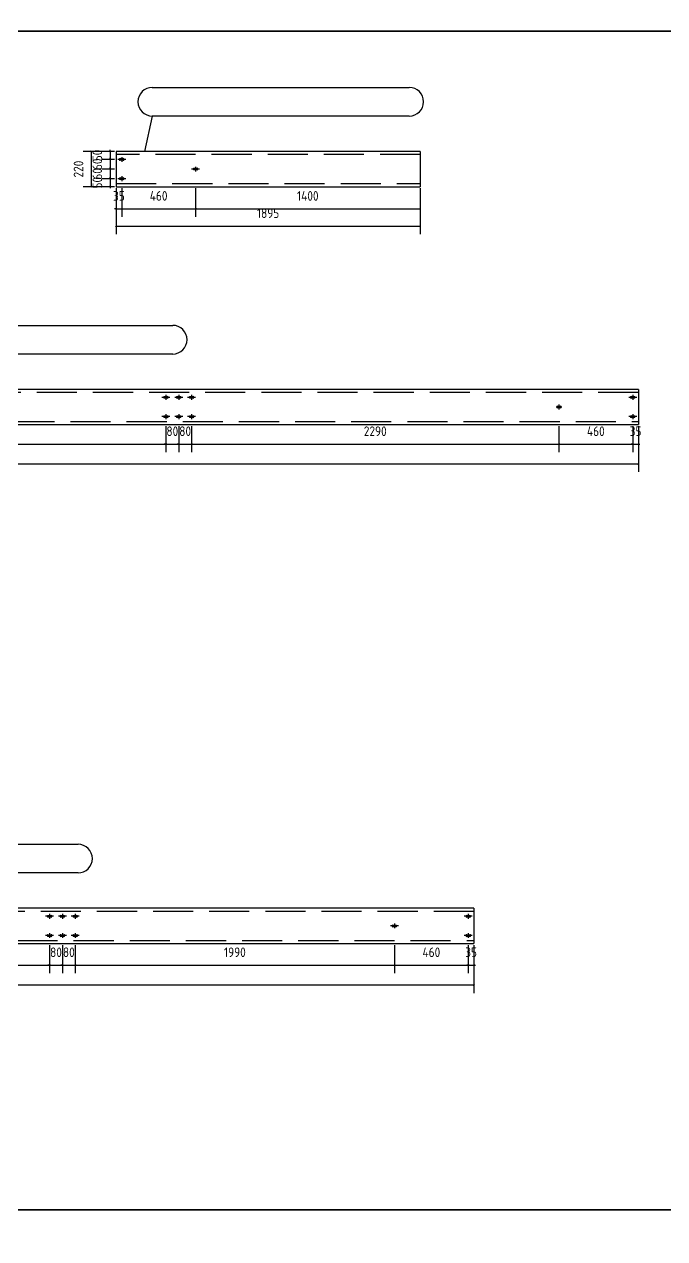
# Model space of a CAD drawing. Extents: x 533809 to 747315, y -17138 to 180511.
# Drawn here: x 645260 to 649252, y 62481 to 70055 of the extents above; entities that cross this region are included whole.
import ezdxf

# ---------------------------------------------------------------- set-up
doc = ezdxf.new("R2010")
doc.units = 0
doc.header["$LTSCALE"] = 1000
doc.header["$MEASUREMENT"] = 0
doc.linetypes.add('DASH', pattern=[0.35, 0.25, -0.1])
doc.layers.add('AXIS', color=3, linetype='Continuous')
doc.styles.get("Standard").update_dxf_attribs({"font": 'gbenor.shx', "bigfont": 'gbcbig.shx'})
doc.dimstyles.get("Standard").update_dxf_attribs({"dimscale": 100, "dimtxt": 3.5, "dimasz": 1, "dimexe": 2.5, "dimexo": 3, "dimgap": 1.5, "dimtad": 1, "dimdec": 0, "dimzin": 0, "dimdsep": 46, "dimtxsty": 'Standard', "dimblk": 'ARCHTICK', "dimcen": 0.09, "dimadec": 0, "dimazin": 0, "dimtfac": 1, "dimtdec": 0, "dimtix": 1, "dimtmove": 2, "dimatfit": 3, "dimfxl": 1, "dimtolj": 1, "dimtzin": 0, "dimarcsym": 0})

# ---------------------------------------------------------------- blocks, each defined once
blk = doc.blocks.new('_ArchTick')
at = {"color": 0, "linetype": 'ByBlock', "const_width": 0.4}
blk.add_lwpolyline([(-0.5, -0.5), (0.5, 0.5)], dxfattribs=at)
blk = doc.blocks.new('*D1661')
at = {"layer": 'AXIS', "color": 3, "lineweight": -2}
for p, q in [((645821.9, 69261.6), (645745, 69261.6)), ((645795, 69261.6), (645795, 69271.6)), ((645795, 69261.6), (645795, 69211.6)), ((645821.9, 69211.6), (645745, 69211.6)), ((645795, 69211.6), (645795, 69201.6))]:
    blk.add_line(p, q, dxfattribs=at)
at = {"layer": 'Defpoints', "color": 0}
for p in [(645831.9, 69261.6), (645795, 69211.6), (645831.9, 69211.6)]:
    blk.add_point(p, dxfattribs=at)
at = {"layer": 'AXIS', "color": 3, "lineweight": -2, "xscale": 10, "yscale": 10, "zscale": 10}
for p, rotation in [((645795, 69261.6), 270), ((645795, 69211.6), 90)]:
    blk.add_blockref('_ArchTick', p, dxfattribs=dict(at, rotation=rotation))
at = {"layer": 'AXIS', "color": 0, "insert": (645715, 69236.6), "char_height": 60, "attachment_point": 5, "rotation": 90}
blk.add_mtext('\\A1;50', dxfattribs=at)
blk = doc.blocks.new('*D1658')
at = {"layer": 'AXIS', "color": 3, "lineweight": -2}
for p, q in [((645821.9, 69151.6), (645745, 69151.6)), ((645795, 69151.6), (645795, 69161.6)), ((645795, 69151.6), (645795, 69091.6)), ((645821.9, 69091.6), (645745, 69091.6)), ((645795, 69091.6), (645795, 69081.6))]:
    blk.add_line(p, q, dxfattribs=at)
at = {"layer": 'Defpoints', "color": 0}
for p in [(645831.9, 69151.6), (645795, 69091.6), (645831.9, 69091.6)]:
    blk.add_point(p, dxfattribs=at)
at = {"layer": 'AXIS', "color": 3, "lineweight": -2, "xscale": 10, "yscale": 10, "zscale": 10}
for p, rotation in [((645795, 69151.6), 270), ((645795, 69091.6), 90)]:
    blk.add_blockref('_ArchTick', p, dxfattribs=dict(at, rotation=rotation))
at = {"layer": 'AXIS', "color": 0, "insert": (645715, 69121.6), "char_height": 60, "attachment_point": 5, "rotation": 90}
blk.add_mtext('\\A1;60', dxfattribs=at)
blk = doc.blocks.new('*D1662')
at = {"layer": 'AXIS', "color": 3, "lineweight": -2}
for p, q in [((645821.9, 69091.6), (645745, 69091.6)), ((645795, 69091.6), (645795, 69101.6)), ((645795, 69091.6), (645795, 69041.6)), ((645821.9, 69041.6), (645745, 69041.6)), ((645795, 69041.6), (645795, 69031.6))]:
    blk.add_line(p, q, dxfattribs=at)
at = {"layer": 'Defpoints', "color": 0}
for p in [(645831.9, 69091.6), (645795, 69041.6), (645831.9, 69041.6)]:
    blk.add_point(p, dxfattribs=at)
at = {"layer": 'AXIS', "color": 3, "lineweight": -2, "xscale": 10, "yscale": 10, "zscale": 10}
for p, rotation in [((645795, 69091.6), 270), ((645795, 69041.6), 90)]:
    blk.add_blockref('_ArchTick', p, dxfattribs=dict(at, rotation=rotation))
at = {"layer": 'AXIS', "color": 0, "insert": (645715, 69066.6), "char_height": 60, "attachment_point": 5, "rotation": 90}
blk.add_mtext('\\A1;50', dxfattribs=at)
blk = doc.blocks.new('*D1659')
at = {"layer": 'AXIS', "color": 3, "lineweight": -2}
for p, q in [((645831.9, 69031.6), (645831.9, 68854.4)), ((645866.9, 69031.6), (645866.9, 68854.4)), ((645831.9, 68904.4), (645821.9, 68904.4)), ((645831.9, 68904.4), (645866.9, 68904.4)), ((645866.9, 68904.4), (645876.9, 68904.4))]:
    blk.add_line(p, q, dxfattribs=at)
at = {"layer": 'Defpoints', "color": 0}
for p in [(645831.9, 69041.6), (645866.9, 69041.6), (645866.9, 68904.4)]:
    blk.add_point(p, dxfattribs=at)
at = {"layer": 'AXIS', "color": 3, "lineweight": -2, "xscale": 10, "yscale": 10, "zscale": 10}
blk.add_blockref('_ArchTick', (645831.9, 68904.4), dxfattribs=at)
at = {"layer": 'AXIS', "color": 3, "lineweight": -2, "xscale": 10, "yscale": 10, "zscale": 10, "rotation": 180}
blk.add_blockref('_ArchTick', (645866.9, 68904.4), dxfattribs=at)
at = {"layer": 'AXIS', "color": 0, "insert": (645849.4, 68984.4), "char_height": 60, "attachment_point": 5}
blk.add_mtext('\\A1;35', dxfattribs=at)
blk = doc.blocks.new('*D1660')
at = {"layer": 'AXIS', "color": 3, "lineweight": -2}
for p, q in [((645866.9, 69031.6), (645866.9, 68854.4)), ((646326.9, 69031.6), (646326.9, 68854.4)), ((645866.9, 68904.4), (646326.9, 68904.4))]:
    blk.add_line(p, q, dxfattribs=at)
at = {"layer": 'Defpoints', "color": 0}
for p in [(645866.9, 69041.6), (646326.9, 69041.6), (646326.9, 68904.4)]:
    blk.add_point(p, dxfattribs=at)
at = {"layer": 'AXIS', "color": 3, "lineweight": -2, "xscale": 10, "yscale": 10, "zscale": 10, "rotation": 180}
blk.add_blockref('_ArchTick', (645866.9, 68904.4), dxfattribs=at)
at = {"layer": 'AXIS', "color": 3, "lineweight": -2, "xscale": 10, "yscale": 10, "zscale": 10}
blk.add_blockref('_ArchTick', (646326.9, 68904.4), dxfattribs=at)
at = {"layer": 'AXIS', "color": 0, "insert": (646096.9, 68984.4), "char_height": 60, "attachment_point": 5}
blk.add_mtext('\\A1;460', dxfattribs=at)
blk = doc.blocks.new('*D1663')
at = {"layer": 'AXIS', "color": 3, "lineweight": -2}
for p, q in [((645821.9, 69261.6), (645627.5, 69261.6)), ((645677.5, 69041.6), (645677.5, 69261.6)), ((645821.9, 69041.6), (645627.5, 69041.6))]:
    blk.add_line(p, q, dxfattribs=at)
at = {"layer": 'Defpoints', "color": 0}
for p in [(645677.5, 69261.6), (645831.9, 69261.6), (645831.9, 69041.6)]:
    blk.add_point(p, dxfattribs=at)
at = {"layer": 'AXIS', "color": 3, "lineweight": -2, "xscale": 10, "yscale": 10, "zscale": 10}
for p, rotation in [((645677.5, 69261.6), 90), ((645677.5, 69041.6), 270)]:
    blk.add_blockref('_ArchTick', p, dxfattribs=dict(at, rotation=rotation))
at = {"layer": 'AXIS', "color": 0, "insert": (645597.5, 69151.6), "char_height": 60, "attachment_point": 5, "rotation": 90}
blk.add_mtext('\\A1;220', dxfattribs=at)
blk = doc.blocks.new('*D1656')
at = {"layer": 'AXIS', "color": 3, "lineweight": -2}
for p, q in [((645795, 69211.6), (645795, 69221.6)), ((645821.9, 69211.6), (645745, 69211.6)), ((645821.9, 69151.6), (645745, 69151.6)), ((645795, 69211.6), (645795, 69151.6)), ((645795, 69151.6), (645795, 69141.6))]:
    blk.add_line(p, q, dxfattribs=at)
at = {"layer": 'Defpoints', "color": 0}
for p in [(645795, 69151.6), (645831.9, 69211.6), (645831.9, 69151.6)]:
    blk.add_point(p, dxfattribs=at)
at = {"layer": 'AXIS', "color": 3, "lineweight": -2, "xscale": 10, "yscale": 10, "zscale": 10}
for p, rotation in [((645795, 69211.6), 270), ((645795, 69151.6), 90)]:
    blk.add_blockref('_ArchTick', p, dxfattribs=dict(at, rotation=rotation))
at = {"layer": 'AXIS', "color": 0, "insert": (645715, 69181.6), "char_height": 60, "attachment_point": 5, "rotation": 90}
blk.add_mtext('\\A1;60', dxfattribs=at)
blk = doc.blocks.new('*D1657')
at = {"layer": 'AXIS', "color": 3, "lineweight": -2}
for p, q in [((646326.9, 69031.6), (646326.9, 68854.4)), ((647726.9, 69031.6), (647726.9, 68854.4)), ((646326.9, 68904.4), (647726.9, 68904.4))]:
    blk.add_line(p, q, dxfattribs=at)
at = {"layer": 'Defpoints', "color": 0}
for p in [(646326.9, 69041.6), (647726.9, 69041.6), (647726.9, 68904.4)]:
    blk.add_point(p, dxfattribs=at)
at = {"layer": 'AXIS', "color": 3, "lineweight": -2, "xscale": 10, "yscale": 10, "zscale": 10, "rotation": 180}
blk.add_blockref('_ArchTick', (646326.9, 68904.4), dxfattribs=at)
at = {"layer": 'AXIS', "color": 3, "lineweight": -2, "xscale": 10, "yscale": 10, "zscale": 10}
blk.add_blockref('_ArchTick', (647726.9, 68904.4), dxfattribs=at)
at = {"layer": 'AXIS', "color": 0, "insert": (647026.9, 68984.4), "char_height": 60, "attachment_point": 5}
blk.add_mtext('\\A1;1400', dxfattribs=at)
blk = doc.blocks.new('*D1664')
at = {"layer": 'AXIS', "color": 3, "lineweight": -2}
for p, q in [((645831.9, 69031.6), (645831.9, 68746.6)), ((647726.9, 69031.6), (647726.9, 68746.6)), ((645831.9, 68796.6), (647726.9, 68796.6))]:
    blk.add_line(p, q, dxfattribs=at)
at = {"layer": 'Defpoints', "color": 0}
for p in [(645831.9, 69041.6), (647726.9, 69041.6), (647726.9, 68796.6)]:
    blk.add_point(p, dxfattribs=at)
at = {"layer": 'AXIS', "color": 3, "lineweight": -2, "xscale": 10, "yscale": 10, "zscale": 10, "rotation": 180}
blk.add_blockref('_ArchTick', (645831.9, 68796.6), dxfattribs=at)
at = {"layer": 'AXIS', "color": 3, "lineweight": -2, "xscale": 10, "yscale": 10, "zscale": 10}
blk.add_blockref('_ArchTick', (647726.9, 68796.6), dxfattribs=at)
at = {"layer": 'AXIS', "color": 0, "insert": (646779.4, 68876.6), "char_height": 60, "attachment_point": 5}
blk.add_mtext('\\A1;1895', dxfattribs=at)
blk = doc.blocks.new('*D1670')
at = {"layer": 'AXIS', "color": 3, "lineweight": -2}
for p, q in [((640997.3, 67547.9), (640997.3, 67262.9)), ((649087.3, 67547.9), (649087.3, 67262.9)), ((640997.3, 67312.9), (649087.3, 67312.9))]:
    blk.add_line(p, q, dxfattribs=at)
at = {"layer": 'Defpoints', "color": 0}
for p in [(640997.3, 67557.9), (649087.3, 67557.9), (649087.3, 67312.9)]:
    blk.add_point(p, dxfattribs=at)
at = {"layer": 'AXIS', "color": 3, "lineweight": -2, "xscale": 10, "yscale": 10, "zscale": 10, "rotation": 180}
blk.add_blockref('_ArchTick', (640997.3, 67312.9), dxfattribs=at)
at = {"layer": 'AXIS', "color": 3, "lineweight": -2, "xscale": 10, "yscale": 10, "zscale": 10}
blk.add_blockref('_ArchTick', (649087.3, 67312.9), dxfattribs=at)
at = {"layer": 'AXIS', "color": 0, "insert": (645042.3, 67392.9), "char_height": 60, "attachment_point": 5}
blk.add_mtext('\\A1;8090', dxfattribs=at)
blk = doc.blocks.new('*D1707')
at = {"layer": 'AXIS', "color": 3, "lineweight": -2}
for p, q in [((641017.2, 64311.9), (641017.2, 64013.1)), ((648062.2, 64311.9), (648062.2, 64013.1)), ((648062.2, 64063.1), (641017.2, 64063.1))]:
    blk.add_line(p, q, dxfattribs=at)
at = {"layer": 'Defpoints', "color": 0}
for p in [(641017.2, 64321.9), (648062.2, 64321.9), (641017.2, 64063.1)]:
    blk.add_point(p, dxfattribs=at)
at = {"layer": 'AXIS', "color": 3, "lineweight": -2, "xscale": 10, "yscale": 10, "zscale": 10, "rotation": 180}
blk.add_blockref('_ArchTick', (641017.2, 64063.1), dxfattribs=at)
at = {"layer": 'AXIS', "color": 3, "lineweight": -2, "xscale": 10, "yscale": 10, "zscale": 10}
blk.add_blockref('_ArchTick', (648062.2, 64063.1), dxfattribs=at)
at = {"layer": 'AXIS', "color": 0, "insert": (644539.7, 64143.1), "char_height": 60, "attachment_point": 5}
blk.add_mtext('\\A1;7045', dxfattribs=at)
blk = doc.blocks.new('*D1751')
at = {"layer": 'AXIS', "color": 3, "lineweight": -2}
for p, q in [((643942.3, 67547.9), (643942.3, 67386.8)), ((646142.3, 67547.9), (646142.3, 67386.8)), ((643942.3, 67436.8), (646142.3, 67436.8))]:
    blk.add_line(p, q, dxfattribs=at)
at = {"layer": 'Defpoints', "color": 0}
for p in [(643942.3, 67557.9), (646142.3, 67557.9), (646142.3, 67436.8)]:
    blk.add_point(p, dxfattribs=at)
at = {"layer": 'AXIS', "color": 3, "lineweight": -2, "xscale": 10, "yscale": 10, "zscale": 10, "rotation": 180}
blk.add_blockref('_ArchTick', (643942.3, 67436.8), dxfattribs=at)
at = {"layer": 'AXIS', "color": 3, "lineweight": -2, "xscale": 10, "yscale": 10, "zscale": 10}
blk.add_blockref('_ArchTick', (646142.3, 67436.8), dxfattribs=at)
at = {"layer": 'AXIS', "color": 0, "insert": (645042.3, 67516.8), "char_height": 60, "attachment_point": 5}
blk.add_mtext('\\A1;2200', dxfattribs=at)
blk = doc.blocks.new('*D1752')
at = {"layer": 'AXIS', "color": 3, "lineweight": -2}
for p, q in [((646142.3, 67547.9), (646142.3, 67386.8)), ((646222.3, 67547.9), (646222.3, 67386.8)), ((646142.3, 67436.8), (646132.3, 67436.8)), ((646142.3, 67436.8), (646222.3, 67436.8)), ((646222.3, 67436.8), (646232.3, 67436.8))]:
    blk.add_line(p, q, dxfattribs=at)
at = {"layer": 'Defpoints', "color": 0}
for p in [(646142.3, 67557.9), (646222.3, 67557.9), (646222.3, 67436.8)]:
    blk.add_point(p, dxfattribs=at)
at = {"layer": 'AXIS', "color": 3, "lineweight": -2, "xscale": 10, "yscale": 10, "zscale": 10}
blk.add_blockref('_ArchTick', (646142.3, 67436.8), dxfattribs=at)
at = {"layer": 'AXIS', "color": 3, "lineweight": -2, "xscale": 10, "yscale": 10, "zscale": 10, "rotation": 180}
blk.add_blockref('_ArchTick', (646222.3, 67436.8), dxfattribs=at)
at = {"layer": 'AXIS', "color": 0, "insert": (646182.3, 67516.8), "char_height": 60, "attachment_point": 5}
blk.add_mtext('\\A1;80', dxfattribs=at)
blk = doc.blocks.new('*D1753')
at = {"layer": 'AXIS', "color": 3, "lineweight": -2}
for p, q in [((646222.3, 67547.9), (646222.3, 67386.8)), ((646302.3, 67547.9), (646302.3, 67386.8)), ((646222.3, 67436.8), (646212.3, 67436.8)), ((646222.3, 67436.8), (646302.3, 67436.8)), ((646302.3, 67436.8), (646312.3, 67436.8))]:
    blk.add_line(p, q, dxfattribs=at)
at = {"layer": 'Defpoints', "color": 0}
for p in [(646222.3, 67557.9), (646302.3, 67557.9), (646302.3, 67436.8)]:
    blk.add_point(p, dxfattribs=at)
at = {"layer": 'AXIS', "color": 3, "lineweight": -2, "xscale": 10, "yscale": 10, "zscale": 10}
blk.add_blockref('_ArchTick', (646222.3, 67436.8), dxfattribs=at)
at = {"layer": 'AXIS', "color": 3, "lineweight": -2, "xscale": 10, "yscale": 10, "zscale": 10, "rotation": 180}
blk.add_blockref('_ArchTick', (646302.3, 67436.8), dxfattribs=at)
at = {"layer": 'AXIS', "color": 0, "insert": (646262.3, 67516.8), "char_height": 60, "attachment_point": 5}
blk.add_mtext('\\A1;80', dxfattribs=at)
blk = doc.blocks.new('*D1754')
at = {"layer": 'AXIS', "color": 3, "lineweight": -2}
for p, q in [((646302.3, 67547.9), (646302.3, 67386.8)), ((648592.3, 67547.9), (648592.3, 67386.8)), ((646302.3, 67436.8), (648592.3, 67436.8))]:
    blk.add_line(p, q, dxfattribs=at)
at = {"layer": 'Defpoints', "color": 0}
for p in [(646302.3, 67557.9), (648592.3, 67557.9), (648592.3, 67436.8)]:
    blk.add_point(p, dxfattribs=at)
at = {"layer": 'AXIS', "color": 3, "lineweight": -2, "xscale": 10, "yscale": 10, "zscale": 10, "rotation": 180}
blk.add_blockref('_ArchTick', (646302.3, 67436.8), dxfattribs=at)
at = {"layer": 'AXIS', "color": 3, "lineweight": -2, "xscale": 10, "yscale": 10, "zscale": 10}
blk.add_blockref('_ArchTick', (648592.3, 67436.8), dxfattribs=at)
at = {"layer": 'AXIS', "color": 0, "insert": (647447.3, 67516.8), "char_height": 60, "attachment_point": 5}
blk.add_mtext('\\A1;2290', dxfattribs=at)
blk = doc.blocks.new('*D1755')
at = {"layer": 'AXIS', "color": 3, "lineweight": -2}
for p, q in [((648592.3, 67547.9), (648592.3, 67386.8)), ((649052.3, 67547.9), (649052.3, 67386.8)), ((648592.3, 67436.8), (649052.3, 67436.8))]:
    blk.add_line(p, q, dxfattribs=at)
at = {"layer": 'Defpoints', "color": 0}
for p in [(648592.3, 67557.9), (649052.3, 67557.9), (649052.3, 67436.8)]:
    blk.add_point(p, dxfattribs=at)
at = {"layer": 'AXIS', "color": 3, "lineweight": -2, "xscale": 10, "yscale": 10, "zscale": 10, "rotation": 180}
blk.add_blockref('_ArchTick', (648592.3, 67436.8), dxfattribs=at)
at = {"layer": 'AXIS', "color": 3, "lineweight": -2, "xscale": 10, "yscale": 10, "zscale": 10}
blk.add_blockref('_ArchTick', (649052.3, 67436.8), dxfattribs=at)
at = {"layer": 'AXIS', "color": 0, "insert": (648822.3, 67516.8), "char_height": 60, "attachment_point": 5}
blk.add_mtext('\\A1;460', dxfattribs=at)
blk = doc.blocks.new('*D1756')
at = {"layer": 'AXIS', "color": 3, "lineweight": -2}
for p, q in [((649052.3, 67547.9), (649052.3, 67386.8)), ((649087.3, 67547.9), (649087.3, 67386.8)), ((649052.3, 67436.8), (649042.3, 67436.8)), ((649052.3, 67436.8), (649087.3, 67436.8)), ((649087.3, 67436.8), (649097.3, 67436.8))]:
    blk.add_line(p, q, dxfattribs=at)
at = {"layer": 'Defpoints', "color": 0}
for p in [(649052.3, 67557.9), (649087.3, 67557.9), (649087.3, 67436.8)]:
    blk.add_point(p, dxfattribs=at)
at = {"layer": 'AXIS', "color": 3, "lineweight": -2, "xscale": 10, "yscale": 10, "zscale": 10}
blk.add_blockref('_ArchTick', (649052.3, 67436.8), dxfattribs=at)
at = {"layer": 'AXIS', "color": 3, "lineweight": -2, "xscale": 10, "yscale": 10, "zscale": 10, "rotation": 180}
blk.add_blockref('_ArchTick', (649087.3, 67436.8), dxfattribs=at)
at = {"layer": 'AXIS', "color": 0, "insert": (649069.8, 67516.8), "char_height": 60, "attachment_point": 5}
blk.add_mtext('\\A1;35', dxfattribs=at)
blk = doc.blocks.new('*D1883')
at = {"layer": 'AXIS', "color": 3, "lineweight": -2}
for p, q in [((643767.2, 64311.9), (643767.2, 64137.5)), ((645417.2, 64311.9), (645417.2, 64137.5)), ((643767.2, 64187.5), (645417.2, 64187.5))]:
    blk.add_line(p, q, dxfattribs=at)
at = {"layer": 'Defpoints', "color": 0}
for p in [(643767.2, 64321.9), (645417.2, 64321.9), (645417.2, 64187.5)]:
    blk.add_point(p, dxfattribs=at)
at = {"layer": 'AXIS', "color": 3, "lineweight": -2, "xscale": 10, "yscale": 10, "zscale": 10, "rotation": 180}
blk.add_blockref('_ArchTick', (643767.2, 64187.5), dxfattribs=at)
at = {"layer": 'AXIS', "color": 3, "lineweight": -2, "xscale": 10, "yscale": 10, "zscale": 10}
blk.add_blockref('_ArchTick', (645417.2, 64187.5), dxfattribs=at)
at = {"layer": 'AXIS', "color": 0, "insert": (644592.2, 64267.5), "char_height": 60, "attachment_point": 5}
blk.add_mtext('\\A1;1650', dxfattribs=at)
blk = doc.blocks.new('*D1884')
at = {"layer": 'AXIS', "color": 3, "lineweight": -2}
for p, q in [((645417.2, 64311.9), (645417.2, 64137.5)), ((645497.2, 64311.9), (645497.2, 64137.5)), ((645417.2, 64187.5), (645407.2, 64187.5)), ((645417.2, 64187.5), (645497.2, 64187.5)), ((645497.2, 64187.5), (645507.2, 64187.5))]:
    blk.add_line(p, q, dxfattribs=at)
at = {"layer": 'Defpoints', "color": 0}
for p in [(645417.2, 64321.9), (645497.2, 64321.9), (645497.2, 64187.5)]:
    blk.add_point(p, dxfattribs=at)
at = {"layer": 'AXIS', "color": 3, "lineweight": -2, "xscale": 10, "yscale": 10, "zscale": 10}
blk.add_blockref('_ArchTick', (645417.2, 64187.5), dxfattribs=at)
at = {"layer": 'AXIS', "color": 3, "lineweight": -2, "xscale": 10, "yscale": 10, "zscale": 10, "rotation": 180}
blk.add_blockref('_ArchTick', (645497.2, 64187.5), dxfattribs=at)
at = {"layer": 'AXIS', "color": 0, "insert": (645457.2, 64267.5), "char_height": 60, "attachment_point": 5}
blk.add_mtext('\\A1;80', dxfattribs=at)
blk = doc.blocks.new('*D1885')
at = {"layer": 'AXIS', "color": 3, "lineweight": -2}
for p, q in [((645497.2, 64311.9), (645497.2, 64137.5)), ((645577.2, 64311.9), (645577.2, 64137.5)), ((645497.2, 64187.5), (645487.2, 64187.5)), ((645497.2, 64187.5), (645577.2, 64187.5)), ((645577.2, 64187.5), (645587.2, 64187.5))]:
    blk.add_line(p, q, dxfattribs=at)
at = {"layer": 'Defpoints', "color": 0}
for p in [(645497.2, 64321.9), (645577.2, 64321.9), (645577.2, 64187.5)]:
    blk.add_point(p, dxfattribs=at)
at = {"layer": 'AXIS', "color": 3, "lineweight": -2, "xscale": 10, "yscale": 10, "zscale": 10}
blk.add_blockref('_ArchTick', (645497.2, 64187.5), dxfattribs=at)
at = {"layer": 'AXIS', "color": 3, "lineweight": -2, "xscale": 10, "yscale": 10, "zscale": 10, "rotation": 180}
blk.add_blockref('_ArchTick', (645577.2, 64187.5), dxfattribs=at)
at = {"layer": 'AXIS', "color": 0, "insert": (645537.2, 64267.5), "char_height": 60, "attachment_point": 5}
blk.add_mtext('\\A1;80', dxfattribs=at)
blk = doc.blocks.new('*D1886')
at = {"layer": 'AXIS', "color": 3, "lineweight": -2}
for p, q in [((645577.2, 64311.9), (645577.2, 64137.5)), ((647567.2, 64311.9), (647567.2, 64137.5)), ((645577.2, 64187.5), (647567.2, 64187.5))]:
    blk.add_line(p, q, dxfattribs=at)
at = {"layer": 'Defpoints', "color": 0}
for p in [(645577.2, 64321.9), (647567.2, 64321.9), (647567.2, 64187.5)]:
    blk.add_point(p, dxfattribs=at)
at = {"layer": 'AXIS', "color": 3, "lineweight": -2, "xscale": 10, "yscale": 10, "zscale": 10, "rotation": 180}
blk.add_blockref('_ArchTick', (645577.2, 64187.5), dxfattribs=at)
at = {"layer": 'AXIS', "color": 3, "lineweight": -2, "xscale": 10, "yscale": 10, "zscale": 10}
blk.add_blockref('_ArchTick', (647567.2, 64187.5), dxfattribs=at)
at = {"layer": 'AXIS', "color": 0, "insert": (646572.2, 64267.5), "char_height": 60, "attachment_point": 5}
blk.add_mtext('\\A1;1990', dxfattribs=at)
blk = doc.blocks.new('*D1887')
at = {"layer": 'AXIS', "color": 3, "lineweight": -2}
for p, q in [((647567.2, 64311.9), (647567.2, 64137.5)), ((648027.2, 64311.9), (648027.2, 64137.5)), ((647567.2, 64187.5), (648027.2, 64187.5))]:
    blk.add_line(p, q, dxfattribs=at)
at = {"layer": 'Defpoints', "color": 0}
for p in [(647567.2, 64321.9), (648027.2, 64321.9), (648027.2, 64187.5)]:
    blk.add_point(p, dxfattribs=at)
at = {"layer": 'AXIS', "color": 3, "lineweight": -2, "xscale": 10, "yscale": 10, "zscale": 10, "rotation": 180}
blk.add_blockref('_ArchTick', (647567.2, 64187.5), dxfattribs=at)
at = {"layer": 'AXIS', "color": 3, "lineweight": -2, "xscale": 10, "yscale": 10, "zscale": 10}
blk.add_blockref('_ArchTick', (648027.2, 64187.5), dxfattribs=at)
at = {"layer": 'AXIS', "color": 0, "insert": (647797.2, 64267.5), "char_height": 60, "attachment_point": 5}
blk.add_mtext('\\A1;460', dxfattribs=at)
blk = doc.blocks.new('*D1888')
at = {"layer": 'AXIS', "color": 3, "lineweight": -2}
for p, q in [((648027.2, 64311.9), (648027.2, 64137.5)), ((648062.2, 64311.9), (648062.2, 64137.5)), ((648027.2, 64187.5), (648017.2, 64187.5)), ((648027.2, 64187.5), (648062.2, 64187.5)), ((648062.2, 64187.5), (648072.2, 64187.5))]:
    blk.add_line(p, q, dxfattribs=at)
at = {"layer": 'Defpoints', "color": 0}
for p in [(648027.2, 64321.9), (648062.2, 64321.9), (648062.2, 64187.5)]:
    blk.add_point(p, dxfattribs=at)
at = {"layer": 'AXIS', "color": 3, "lineweight": -2, "xscale": 10, "yscale": 10, "zscale": 10}
blk.add_blockref('_ArchTick', (648027.2, 64187.5), dxfattribs=at)
at = {"layer": 'AXIS', "color": 3, "lineweight": -2, "xscale": 10, "yscale": 10, "zscale": 10, "rotation": 180}
blk.add_blockref('_ArchTick', (648062.2, 64187.5), dxfattribs=at)
at = {"layer": 'AXIS', "color": 0, "insert": (648044.7, 64267.5), "char_height": 60, "attachment_point": 5}
blk.add_mtext('\\A1;35', dxfattribs=at)

msp = doc.modelspace()

# ---------------------------------------------------------------- linework, layer by layer
for p, q in [((646057.3, 69481.9), (646008.2, 69261.6)), ((645831.9, 69261.6), (645831.9, 69041.6)), ((647726.9, 69261.6), (645831.9, 69261.6)), ((645866.9, 69226.6), (645866.9, 69196.6)), ((647726.9, 69261.6), (647726.9, 69041.6)), ((645891.9, 69211.6), (645841.9, 69211.6)), ((645856.9, 69216.6), (645876.9, 69216.6)), ((645876.9, 69206.6), (645856.9, 69206.6)), ((646351.9, 69151.6), (646301.9, 69151.6)), ((646316.9, 69156.6), (646336.9, 69156.6)), ((646336.9, 69146.6), (646316.9, 69146.6)), ((646326.9, 69166.6), (646326.9, 69136.6)), ((645891.9, 69091.6), (645841.9, 69091.6)), ((645856.9, 69096.6), (645876.9, 69096.6)), ((645876.9, 69086.6), (645856.9, 69086.6)), ((645866.9, 69106.6), (645866.9, 69076.6)), ((645831.9, 69041.6), (647726.9, 69041.6)), ((649087.3, 67777.9), (640997.3, 67777.9)), ((646167.3, 67727.9), (646117.3, 67727.9)), ((646132.3, 67732.9), (646152.3, 67732.9)), ((646152.3, 67722.9), (646132.3, 67722.9)), ((646142.3, 67742.9), (646142.3, 67712.9)), ((646247.3, 67727.9), (646197.3, 67727.9)), ((646212.3, 67732.9), (646232.3, 67732.9)), ((646232.3, 67722.9), (646212.3, 67722.9)), ((646222.3, 67742.9), (646222.3, 67712.9)), ((646327.3, 67727.9), (646277.3, 67727.9)), ((646292.3, 67732.9), (646312.3, 67732.9)), ((646312.3, 67722.9), (646292.3, 67722.9)), ((646302.3, 67742.9), (646302.3, 67712.9)), ((649077.3, 67727.9), (649027.3, 67727.9)), ((649042.3, 67732.9), (649062.3, 67732.9)), ((649062.3, 67722.9), (649042.3, 67722.9)), ((649052.3, 67742.9), (649052.3, 67712.9)), ((649087.3, 67777.9), (649087.3, 67557.9)), ((648582.3, 67672.9), (648602.3, 67672.9)), ((648602.3, 67662.9), (648582.3, 67662.9)), ((648592.3, 67682.9), (648592.3, 67652.9)), ((640997.3, 67557.9), (649087.3, 67557.9)), ((646167.3, 67607.9), (646117.3, 67607.9)), ((646132.3, 67612.9), (646152.3, 67612.9)), ((646152.3, 67602.9), (646132.3, 67602.9)), ((646142.3, 67622.9), (646142.3, 67592.9)), ((646247.3, 67607.9), (646197.3, 67607.9)), ((646212.3, 67612.9), (646232.3, 67612.9)), ((646232.3, 67602.9), (646212.3, 67602.9)), ((646222.3, 67622.9), (646222.3, 67592.9)), ((646327.3, 67607.9), (646277.3, 67607.9)), ((646292.3, 67612.9), (646312.3, 67612.9)), ((646312.3, 67602.9), (646292.3, 67602.9)), ((646302.3, 67622.9), (646302.3, 67592.9)), ((649077.3, 67607.9), (649027.3, 67607.9)), ((649042.3, 67612.9), (649062.3, 67612.9)), ((649062.3, 67602.9), (649042.3, 67602.9)), ((649052.3, 67622.9), (649052.3, 67592.9)), ((648062.2, 64541.9), (641017.2, 64541.9)), ((648062.2, 64541.9), (648062.2, 64321.9)), ((645442.2, 64491.9), (645392.2, 64491.9)), ((645407.2, 64496.9), (645427.2, 64496.9)), ((645427.2, 64486.9), (645407.2, 64486.9)), ((645417.2, 64506.9), (645417.2, 64476.9)), ((645522.2, 64491.9), (645472.2, 64491.9)), ((645487.2, 64496.9), (645507.2, 64496.9)), ((645507.2, 64486.9), (645487.2, 64486.9)), ((645497.2, 64506.9), (645497.2, 64476.9)), ((645602.2, 64491.9), (645552.2, 64491.9)), ((645567.2, 64496.9), (645587.2, 64496.9)), ((645587.2, 64486.9), (645567.2, 64486.9)), ((645577.2, 64506.9), (645577.2, 64476.9)), ((648052.2, 64491.9), (648002.2, 64491.9)), ((648017.2, 64496.9), (648037.2, 64496.9)), ((648037.2, 64486.9), (648017.2, 64486.9)), ((648027.2, 64506.9), (648027.2, 64476.9)), ((645407.2, 64376.9), (645427.2, 64376.9)), ((645417.2, 64386.9), (645417.2, 64356.9)), ((645487.2, 64376.9), (645507.2, 64376.9)), ((645497.2, 64386.9), (645497.2, 64356.9)), ((645567.2, 64376.9), (645587.2, 64376.9)), ((645577.2, 64386.9), (645577.2, 64356.9)), ((647592.2, 64431.9), (647542.2, 64431.9)), ((647557.2, 64436.9), (647577.2, 64436.9)), ((647577.2, 64426.9), (647557.2, 64426.9)), ((647567.2, 64446.9), (647567.2, 64416.9)), ((648017.2, 64376.9), (648037.2, 64376.9)), ((648027.2, 64386.9), (648027.2, 64356.9)), ((641017.2, 64321.9), (648062.2, 64321.9)), ((645442.2, 64371.9), (645392.2, 64371.9)), ((645427.2, 64366.9), (645407.2, 64366.9)), ((645522.2, 64371.9), (645472.2, 64371.9)), ((645507.2, 64366.9), (645487.2, 64366.9)), ((645602.2, 64371.9), (645552.2, 64371.9)), ((645587.2, 64366.9), (645567.2, 64366.9)), ((648052.2, 64371.9), (648002.2, 64371.9)), ((648037.2, 64366.9), (648017.2, 64366.9))]:
    msp.add_line(p, q)
at = {"linetype": 'DASH'}
for p, q in [((647726.9, 69241.6), (645831.9, 69241.6)), ((645831.9, 69061.6), (647726.9, 69061.6)), ((649087.3, 67757.9), (640997.3, 67757.9)), ((640997.3, 67577.9), (649087.3, 67577.9)), ((648062.2, 64521.9), (641017.2, 64521.9)), ((641017.2, 64341.9), (648062.2, 64341.9))]:
    msp.add_line(p, q, dxfattribs=at)
for points in [[(640389.1, 77362.3), (650784.1, 77362.3), (650784.1, 70012.3), (640389.1, 70012.3)], [(640389.1, 70012.3), (650784.1, 70012.3), (650784.1, 62662.3), (640389.1, 62662.3)], [(640389.1, 62662.3), (650784.1, 62662.3), (650784.1, 55312.3), (640389.1, 55312.3)]]:
    msp.add_lwpolyline(points, close=True)
for points in [[(646057.3, 69660.7), (647659.2, 69660.7)], [(647659.2, 69481.9), (646057.3, 69481.9)], [(644582.8, 68177), (646184.6, 68177)], [(646184.6, 67998.3), (644582.8, 67998.3)], [(643992.5, 64941), (645594.4, 64941)], [(645594.4, 64762.3), (643992.5, 64762.3)]]:
    msp.add_lwpolyline(points)
for centre, radius, start, end in [((646057.3, 69571.3), 89.4, 90, 270), ((647659.2, 69571.3), 89.4, 270, 90), ((645856.9, 69211.6), 5, 90, 270), ((645876.9, 69211.6), 5, 270, 90), ((646316.9, 69151.6), 5, 90, 270), ((646336.9, 69151.6), 5, 270, 90), ((645856.9, 69091.6), 5, 90, 270), ((645876.9, 69091.6), 5, 270, 90), ((646184.6, 68087.7), 89.4, 270, 90), ((646132.3, 67727.9), 5, 90, 270), ((646152.3, 67727.9), 5, 270, 90), ((646212.3, 67727.9), 5, 90, 270), ((646232.3, 67727.9), 5, 270, 90), ((646292.3, 67727.9), 5, 90, 270), ((646312.3, 67727.9), 5, 270, 90), ((649042.3, 67727.9), 5, 90, 270), ((649062.3, 67727.9), 5, 270, 90), ((648582.3, 67667.9), 5, 90, 270), ((648602.3, 67667.9), 5, 270, 90), ((646132.3, 67607.9), 5, 90, 270), ((646152.3, 67607.9), 5, 270, 90), ((646212.3, 67607.9), 5, 90, 270), ((646232.3, 67607.9), 5, 270, 90), ((646292.3, 67607.9), 5, 90, 270), ((646312.3, 67607.9), 5, 270, 90), ((649042.3, 67607.9), 5, 90, 270), ((649062.3, 67607.9), 5, 270, 90), ((645594.4, 64851.6), 89.4, 270, 90), ((645407.2, 64491.9), 5, 90, 270), ((645427.2, 64491.9), 5, 270, 90), ((645487.2, 64491.9), 5, 90, 270), ((645507.2, 64491.9), 5, 270, 90), ((645567.2, 64491.9), 5, 90, 270), ((645587.2, 64491.9), 5, 270, 90), ((648017.2, 64491.9), 5, 90, 270), ((648037.2, 64491.9), 5, 270, 90), ((645407.2, 64371.9), 5, 90, 270), ((645427.2, 64371.9), 5, 270, 90), ((645487.2, 64371.9), 5, 90, 270), ((645507.2, 64371.9), 5, 270, 90), ((645567.2, 64371.9), 5, 90, 270), ((645587.2, 64371.9), 5, 270, 90), ((647557.2, 64431.9), 5, 90, 270), ((647577.2, 64431.9), 5, 270, 90), ((648017.2, 64371.9), 5, 90, 270), ((648037.2, 64371.9), 5, 270, 90)]:
    msp.add_arc(centre, radius, start, end)

# ---------------------------------------------------------------- dimensions: what is measured, and where the dimension line sits
at = {"layer": 'AXIS', "color": 0}
for p1, p2, distance, picture, middle in [((645831.9, 69041.6), (645831.9, 69261.6), 154.3, '*D1663', (645597.5, 69151.6)), ((645831.9, 69041.6), (647726.9, 69041.6), -245, '*D1664', (646779.4, 68876.6)), ((640997.3, 67557.9), (649087.3, 67557.9), -245, '*D1670', (645042.3, 67392.9)), ((648062.2, 64321.9), (641017.2, 64321.9), 258.7, '*D1707', (644539.7, 64143.1))]:
    dim = msp.add_aligned_dim(p1=p1, p2=p2, distance=distance, dimstyle='Standard', override={"dimtxt": 0.6, "dimasz": 0.1, "dimexe": 0.5, "dimexo": 0.1, "dimgap": 0.5, "dimclrd": 3, "dimclre": 3}, dxfattribs=at)
    dim.commit()
    dim.dimension.update_dxf_attribs({"geometry": picture, "text_midpoint": middle})
for base, p1, p2, picture, middle in [((645795, 69211.6), (645831.9, 69261.6), (645831.9, 69211.6), '*D1661', (645715, 69236.6)), ((645795, 69151.6), (645831.9, 69211.6), (645831.9, 69151.6), '*D1656', (645715, 69181.6)), ((645795, 69091.6), (645831.9, 69151.6), (645831.9, 69091.6), '*D1658', (645715, 69121.6)), ((645795, 69041.6), (645831.9, 69091.6), (645831.9, 69041.6), '*D1662', (645715, 69066.6))]:
    dim = msp.add_linear_dim(base=base, p1=p1, p2=p2, angle=90, dimstyle='Standard', override={"dimtxt": 0.6, "dimasz": 0.1, "dimexe": 0.5, "dimexo": 0.1, "dimgap": 0.5, "dimclrd": 3, "dimclre": 3}, dxfattribs=at)
    dim.commit()
    dim.dimension.update_dxf_attribs({"geometry": picture, "text_midpoint": middle})
for base, p1, p2, picture, middle in [((645866.9, 68904.4), (645831.9, 69041.6), (645866.9, 69041.6), '*D1659', (645849.4, 68984.4)), ((646326.9, 68904.4), (645866.9, 69041.6), (646326.9, 69041.6), '*D1660', (646096.9, 68984.4)), ((647726.9, 68904.4), (646326.9, 69041.6), (647726.9, 69041.6), '*D1657', (647026.9, 68984.4)), ((646142.3, 67436.8), (643942.3, 67557.9), (646142.3, 67557.9), '*D1751', (645042.3, 67516.8)), ((646222.3, 67436.8), (646142.3, 67557.9), (646222.3, 67557.9), '*D1752', (646182.3, 67516.8)), ((646302.3, 67436.8), (646222.3, 67557.9), (646302.3, 67557.9), '*D1753', (646262.3, 67516.8)), ((648592.3, 67436.8), (646302.3, 67557.9), (648592.3, 67557.9), '*D1754', (647447.3, 67516.8)), ((649052.3, 67436.8), (648592.3, 67557.9), (649052.3, 67557.9), '*D1755', (648822.3, 67516.8)), ((649087.3, 67436.8), (649052.3, 67557.9), (649087.3, 67557.9), '*D1756', (649069.8, 67516.8)), ((645417.2, 64187.5), (643767.2, 64321.9), (645417.2, 64321.9), '*D1883', (644592.2, 64267.5)), ((645497.2, 64187.5), (645417.2, 64321.9), (645497.2, 64321.9), '*D1884', (645457.2, 64267.5)), ((645577.2, 64187.5), (645497.2, 64321.9), (645577.2, 64321.9), '*D1885', (645537.2, 64267.5)), ((647567.2, 64187.5), (645577.2, 64321.9), (647567.2, 64321.9), '*D1886', (646572.2, 64267.5)), ((648027.2, 64187.5), (647567.2, 64321.9), (648027.2, 64321.9), '*D1887', (647797.2, 64267.5)), ((648062.2, 64187.5), (648027.2, 64321.9), (648062.2, 64321.9), '*D1888', (648044.7, 64267.5))]:
    dim = msp.add_linear_dim(base=base, p1=p1, p2=p2, dimstyle='Standard', override={"dimtxt": 0.6, "dimasz": 0.1, "dimexe": 0.5, "dimexo": 0.1, "dimgap": 0.5, "dimclrd": 3, "dimclre": 3}, dxfattribs=at)
    dim.commit()
    dim.dimension.update_dxf_attribs({"geometry": picture, "text_midpoint": middle})

doc.saveas('drawing.dxf')
